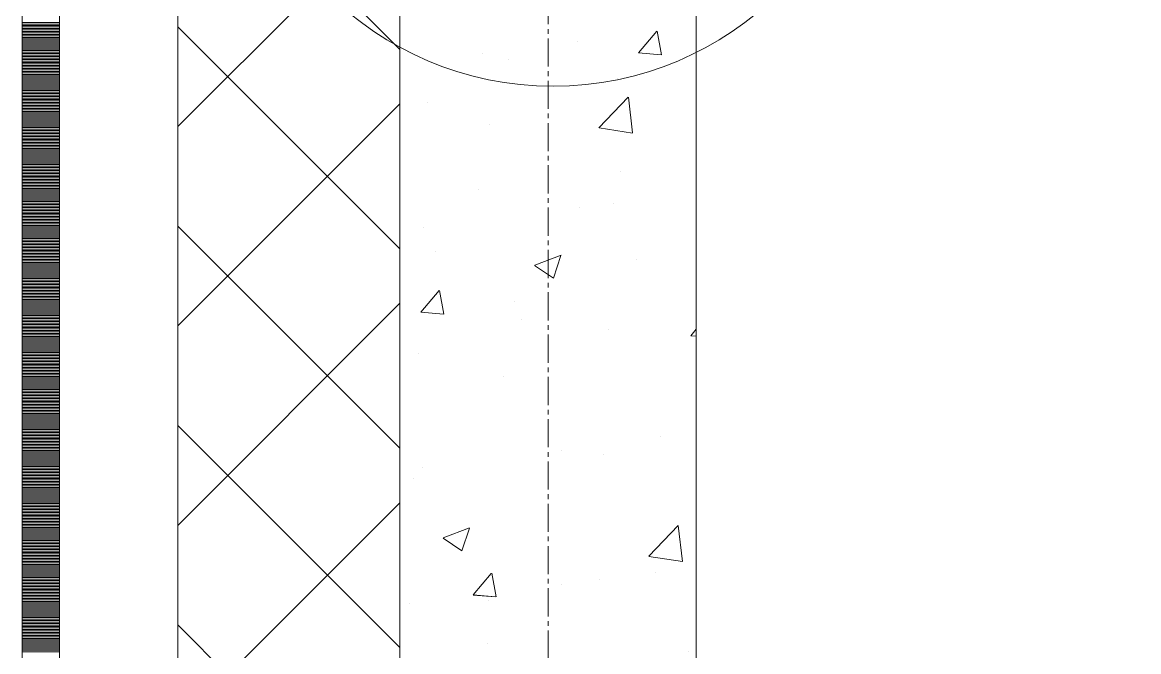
# Model space of a CAD drawing. Header units: millimetres. Extents: x 470010 to 1231400, y -134005 to 421770.
# Drawn here: x 672519 to 673272, y -20351 to -19926 of the extents above; entities that cross this region are included whole.
import ezdxf
from ezdxf.enums import TextEntityAlignment as Align

# ---------------------------------------------------------------- set-up
doc = ezdxf.new("R2010")
doc.units = ezdxf.units.MM
doc.linetypes.add('CENTER2', pattern=[28.575, 19.05, -3.175, 3.175, -3.175])
doc.linetypes.add('DASHED', pattern=[19.05, 12.7, -6.35])
doc.layers.get('Defpoints').update_dxf_attribs({"color": 140})
doc.layers.add('АР_Делит', color=120, linetype='Continuous', lineweight=0, plot=False)
for name, color, linetype, lineweight in [('АР_Стены ПЕНОблок', 52, 'Continuous', 20), ('АР_Тонкая', 254, 'Continuous', 5), ('АР_Утеплитель', 31, 'Continuous', 0), ('АР_Штриховка', 8, 'Continuous', 0)]:
    doc.layers.add(name, color=color, linetype=linetype, lineweight=lineweight)
doc.layers.add('РД_Оси_100', color=7, linetype='Continuous', lineweight=0, true_color=0x525252)
doc.styles.add('style1', font='ARIALN.TTF')

# ---------------------------------------------------------------- blocks, each defined once
blk = doc.blocks.new('СОШ_2200_АР_ОСИ_М100_28.05.24')
at = {"layer": 'АР_Делит', "color": 251, "linetype": 'DASHED', "true_color": 0x636466}
blk.add_lwpolyline([(-355, 13145), (-355, 100855), (37145, 100855), (37145, 129155), (72745, 129155), (72745, 135155), (114955, 135155), (114955, -355)], dxfattribs=at)
at = {"layer": 'РД_Оси_100', "color": 251, "linetype": 'CENTER2', "true_color": 0x636466}
blk.add_line((0, -6155), (0, 139938.679), dxfattribs=at)
blk = doc.blocks.new('A$C9108343f')
at = {"layer": 'АР_Делит', "color": 18, "true_color": 0x000000}
blk.add_circle((7158.34, 80613.08), 216.34, dxfattribs=at)
at = {"layer": 'АР_Стены ПЕНОблок', "color": 18, "linetype": 'Continuous', "lineweight": 20, "true_color": 0x000000}
for p, q in [((7054.96, 97555), (7054.96, 21355)), ((7254.96, 21355), (7254.96, 97555))]:
    blk.add_line(p, q, dxfattribs=at)
at = {"layer": 'АР_Тонкая', "color": 18, "linetype": 'Continuous', "lineweight": 5, "true_color": 0x000000}
for p, q in [((6799.96, 97555), (6799.96, 21355)), ((6824.96, 97555), (6824.96, 21355)), ((6824.96, 21355), (6824.96, 97555)), ((6904.96, 21355), (6904.96, 97555))]:
    blk.add_line(p, q, dxfattribs=at)
at = {"layer": 'АР_Утеплитель', "color": 18, "linetype": 'Continuous', "lineweight": 0, "true_color": 0x000000}
for p, q in [((6904.96, 97555), (6904.96, 21355)), ((7054.96, 21355), (7054.96, 97555))]:
    blk.add_line(p, q, dxfattribs=at)
at = {"layer": 'АР_Штриховка', "color": 18, "linetype": 'Continuous', "lineweight": 0, "true_color": 0x000000}
for p, q in [((7054.96, 80421.61), (6904.96, 80571.61)), ((6904.96, 80369.48), (7054.96, 80519.48)), ((6799.96, 80439.75), (6824.96, 80439.75)), ((6799.96, 80438.75), (6824.96, 80438.75)), ((6799.96, 80437.75), (6824.96, 80437.75)), ((6799.96, 80436.75), (6824.96, 80436.75)), ((6799.96, 80435.75), (6824.96, 80435.75)), ((6799.96, 80434.75), (6824.96, 80434.75)), ((6799.96, 80433.75), (6824.96, 80433.75)), ((6799.96, 80432.75), (6824.96, 80432.75)), ((6799.96, 80431.75), (6824.96, 80431.75)), ((6799.96, 80430.75), (6824.96, 80430.75)), ((6799.96, 80429.75), (6824.96, 80429.75)), ((7054.96, 80286.91), (6904.96, 80436.91)), ((7216.06, 80419.22), (7228.3, 80433.81)), ((7231.51, 80417.94), (7228.57, 80433.86)), ((6799.96, 80428.75), (6824.96, 80428.75)), ((6799.96, 80427.75), (6824.96, 80427.75)), ((6799.96, 80426.75), (6824.96, 80426.75)), ((6799.96, 80425.75), (6824.96, 80425.75)), ((6799.96, 80424.75), (6824.96, 80424.75)), ((6799.96, 80423.75), (6824.96, 80423.75)), ((6799.96, 80422.75), (6824.96, 80422.75)), ((7174.51, 80426.94), (7174.51, 80426.94)), ((6799.96, 80421.75), (6824.96, 80421.75)), ((6799.96, 80420.75), (6824.96, 80420.75)), ((6799.96, 80419.75), (6824.96, 80419.75)), ((6799.96, 80418.75), (6824.96, 80418.75)), ((6799.96, 80417.75), (6824.96, 80417.75)), ((6799.96, 80416.75), (6824.96, 80416.75)), ((6799.96, 80415.75), (6824.96, 80415.75)), ((6799.96, 80414.75), (6824.96, 80414.75)), ((7110.93, 80418.57), (7110.93, 80418.57)), ((7128.21, 80414.96), (7128.21, 80414.96)), ((7216.06, 80419.22), (7231.24, 80417.89)), ((6799.96, 80413.75), (6824.96, 80413.75)), ((6799.96, 80412.75), (6824.96, 80412.75)), ((6799.96, 80411.75), (6824.96, 80411.75)), ((6799.96, 80410.75), (6824.96, 80410.75)), ((6799.96, 80409.75), (6824.96, 80409.75)), ((6799.96, 80408.75), (6824.96, 80408.75)), ((6799.96, 80407.75), (6824.96, 80407.75)), ((6799.96, 80406.75), (6824.96, 80406.75)), ((6799.96, 80405.75), (6824.96, 80405.75)), ((6799.96, 80404.75), (6824.96, 80404.75)), ((6799.96, 80403.75), (6824.96, 80403.75)), ((6799.96, 80402.75), (6824.96, 80402.75)), ((6799.96, 80401.75), (6824.96, 80401.75)), ((6799.96, 80400.75), (6824.96, 80400.75)), ((6799.96, 80399.75), (6824.96, 80399.75)), ((7201.94, 80401.78), (7201.94, 80401.78)), ((6799.96, 80398.75), (6824.96, 80398.75)), ((6799.96, 80397.75), (6824.96, 80397.75)), ((6799.96, 80396.75), (6824.96, 80396.75)), ((6799.96, 80395.75), (6824.96, 80395.75)), ((6799.96, 80394.75), (6824.96, 80394.75)), ((6799.96, 80393.75), (6824.96, 80393.75)), ((6799.96, 80392.75), (6824.96, 80392.75)), ((6799.96, 80391.75), (6824.96, 80391.75)), ((6799.96, 80390.75), (6824.96, 80390.75)), ((6799.96, 80389.75), (6824.96, 80389.75)), ((6799.96, 80388.75), (6824.96, 80388.75)), ((6799.96, 80387.75), (6824.96, 80387.75)), ((6799.96, 80386.75), (6824.96, 80386.75)), ((6799.96, 80385.75), (6824.96, 80385.75)), ((6799.96, 80384.75), (6824.96, 80384.75)), ((6904.96, 80234.77), (7054.96, 80384.77)), ((7073.65, 80385.52), (7073.65, 80385.52)), ((7189.33, 80368.73), (7209.11, 80389.35)), ((7211.99, 80365.23), (7209.19, 80389.35)), ((6799.96, 80383.75), (6824.96, 80383.75)), ((6799.96, 80382.75), (6824.96, 80382.75)), ((6799.96, 80381.75), (6824.96, 80381.75)), ((6799.96, 80380.75), (6824.96, 80380.75)), ((6799.96, 80379.75), (6824.96, 80379.75)), ((6799.96, 80378.75), (6824.96, 80378.75)), ((6799.96, 80377.75), (6824.96, 80377.75)), ((6799.96, 80376.75), (6824.96, 80376.75)), ((6799.96, 80375.75), (6824.96, 80375.75)), ((6799.96, 80374.75), (6824.96, 80374.75)), ((6799.96, 80373.75), (6824.96, 80373.75)), ((6799.96, 80372.75), (6824.96, 80372.75)), ((6799.96, 80371.75), (6824.96, 80371.75)), ((6799.96, 80370.75), (6824.96, 80370.75)), ((6799.96, 80369.75), (6824.96, 80369.75)), ((7115.4, 80370.64), (7115.4, 80370.64)), ((6799.96, 80368.75), (6824.96, 80368.75)), ((6799.96, 80367.75), (6824.96, 80367.75)), ((6799.96, 80366.75), (6824.96, 80366.75)), ((6799.96, 80365.75), (6824.96, 80365.75)), ((6799.96, 80364.75), (6824.96, 80364.75)), ((6799.96, 80363.75), (6824.96, 80363.75)), ((6799.96, 80362.75), (6824.96, 80362.75)), ((6799.96, 80361.75), (6824.96, 80361.75)), ((7189.38, 80368.61), (7211.97, 80365.1)), ((6799.96, 80360.75), (6824.96, 80360.75)), ((6799.96, 80359.75), (6824.96, 80359.75)), ((6799.96, 80358.75), (6824.96, 80358.75)), ((6799.96, 80357.75), (6824.96, 80357.75)), ((6799.96, 80356.75), (6824.96, 80356.75)), ((6799.96, 80355.75), (6824.96, 80355.75)), ((6799.96, 80354.75), (6824.96, 80354.75)), ((6799.96, 80353.75), (6824.96, 80353.75)), ((6799.96, 80352.75), (6824.96, 80352.75)), ((6799.96, 80351.75), (6824.96, 80351.75)), ((6799.96, 80350.75), (6824.96, 80350.75)), ((6799.96, 80349.75), (6824.96, 80349.75)), ((6799.96, 80348.75), (6824.96, 80348.75)), ((6799.96, 80347.75), (6824.96, 80347.75)), ((6799.96, 80346.75), (6824.96, 80346.75)), ((6799.96, 80345.75), (6824.96, 80345.75)), ((6799.96, 80344.75), (6824.96, 80344.75)), ((6799.96, 80343.75), (6824.96, 80343.75)), ((6799.96, 80342.75), (6824.96, 80342.75)), ((6799.96, 80341.75), (6824.96, 80341.75)), ((6799.96, 80340.75), (6824.96, 80340.75)), ((6799.96, 80339.75), (6824.96, 80339.75)), ((7203.89, 80339.43), (7203.89, 80339.43)), ((6799.96, 80338.75), (6824.96, 80338.75)), ((6799.96, 80337.75), (6824.96, 80337.75)), ((6799.96, 80336.75), (6824.96, 80336.75)), ((6799.96, 80335.75), (6824.96, 80335.75)), ((6799.96, 80334.75), (6824.96, 80334.75)), ((6799.96, 80333.75), (6824.96, 80333.75)), ((6799.96, 80332.75), (6824.96, 80332.75)), ((6799.96, 80331.75), (6824.96, 80331.75)), ((6799.96, 80330.75), (6824.96, 80330.75)), ((6799.96, 80329.75), (6824.96, 80329.75)), ((6799.96, 80328.75), (6824.96, 80328.75)), ((6799.96, 80327.75), (6824.96, 80327.75)), ((6799.96, 80326.75), (6824.96, 80326.75)), ((6799.96, 80325.75), (6824.96, 80325.75)), ((6799.96, 80324.75), (6824.96, 80324.75)), ((7107.69, 80326.76), (7107.69, 80326.76)), ((6799.96, 80323.75), (6824.96, 80323.75)), ((6799.96, 80322.75), (6824.96, 80322.75)), ((6799.96, 80321.75), (6824.96, 80321.75)), ((6799.96, 80320.75), (6824.96, 80320.75)), ((6799.96, 80319.75), (6824.96, 80319.75)), ((6799.96, 80318.75), (6824.96, 80318.75)), ((6799.96, 80317.75), (6824.96, 80317.75)), ((6799.96, 80316.75), (6824.96, 80316.75)), ((7198.85, 80317.23), (7198.85, 80317.23)), ((6799.96, 80315.75), (6824.96, 80315.75)), ((6799.96, 80314.75), (6824.96, 80314.75)), ((6799.96, 80313.75), (6824.96, 80313.75)), ((6799.96, 80312.75), (6824.96, 80312.75)), ((6799.96, 80311.75), (6824.96, 80311.75)), ((6799.96, 80310.75), (6824.96, 80310.75)), ((6799.96, 80309.75), (6824.96, 80309.75)), ((7176.26, 80314.87), (7176.26, 80314.87)), ((6799.96, 80308.75), (6824.96, 80308.75)), ((6799.96, 80307.75), (6824.96, 80307.75)), ((6799.96, 80306.75), (6824.96, 80306.75)), ((6799.96, 80305.75), (6824.96, 80305.75)), ((6799.96, 80304.75), (6824.96, 80304.75)), ((6799.96, 80303.75), (6824.96, 80303.75)), ((6799.96, 80302.75), (6824.96, 80302.75)), ((6799.96, 80301.75), (6824.96, 80301.75)), ((7054.96, 80152.2), (6904.96, 80302.2)), ((6799.96, 80300.75), (6824.96, 80300.75)), ((6799.96, 80299.75), (6824.96, 80299.75)), ((6799.96, 80298.75), (6824.96, 80298.75)), ((6799.96, 80297.75), (6824.96, 80297.75)), ((6799.96, 80296.75), (6824.96, 80296.75)), ((6799.96, 80295.75), (6824.96, 80295.75)), ((6799.96, 80294.75), (6824.96, 80294.75)), ((6799.96, 80293.75), (6824.96, 80293.75)), ((7070.56, 80300.97), (7070.56, 80300.97)), ((6799.96, 80292.75), (6824.96, 80292.75)), ((6799.96, 80291.75), (6824.96, 80291.75)), ((6799.96, 80290.75), (6824.96, 80290.75)), ((6799.96, 80289.75), (6824.96, 80289.75)), ((6799.96, 80288.75), (6824.96, 80288.75)), ((6799.96, 80287.75), (6824.96, 80287.75)), ((6799.96, 80286.75), (6824.96, 80286.75)), ((6799.96, 80285.75), (6824.96, 80285.75)), ((6799.96, 80284.75), (6824.96, 80284.75)), ((6799.96, 80283.75), (6824.96, 80283.75)), ((6799.96, 80282.75), (6824.96, 80282.75)), ((6799.96, 80281.75), (6824.96, 80281.75)), ((6799.96, 80280.75), (6824.96, 80280.75)), ((6799.96, 80279.75), (6824.96, 80279.75)), ((6799.96, 80278.75), (6824.96, 80278.75)), ((7078.74, 80285.17), (7078.74, 80285.17)), ((7145.95, 80275.74), (7163.73, 80282.57)), ((7158.53, 80267.06), (7163.68, 80282.4)), ((7214.33, 80279.44), (7214.33, 80279.44)), ((6799.96, 80277.75), (6824.96, 80277.75)), ((6799.96, 80276.75), (6824.96, 80276.75)), ((6799.96, 80275.75), (6824.96, 80275.75)), ((6799.96, 80274.75), (6824.96, 80274.75)), ((6799.96, 80273.75), (6824.96, 80273.75)), ((6799.96, 80272.75), (6824.96, 80272.75)), ((6799.96, 80271.75), (6824.96, 80271.75)), ((7145.88, 80275.58), (7158.51, 80267.06)), ((6799.96, 80270.75), (6824.96, 80270.75)), ((6799.96, 80269.75), (6824.96, 80269.75)), ((6799.96, 80268.75), (6824.96, 80268.75)), ((6799.96, 80267.75), (6824.96, 80267.75)), ((6799.96, 80266.75), (6824.96, 80266.75)), ((6799.96, 80265.75), (6824.96, 80265.75)), ((6799.96, 80264.75), (6824.96, 80264.75)), ((6799.96, 80263.75), (6824.96, 80263.75)), ((6799.96, 80262.75), (6824.96, 80262.75)), ((6799.96, 80261.75), (6824.96, 80261.75)), ((6799.96, 80260.75), (6824.96, 80260.75)), ((6799.96, 80259.75), (6824.96, 80259.75)), ((6799.96, 80258.75), (6824.96, 80258.75)), ((6799.96, 80257.75), (6824.96, 80257.75)), ((6799.96, 80256.75), (6824.96, 80256.75)), ((7069.12, 80244.1), (7081.36, 80258.7)), ((7084.57, 80242.82), (7081.63, 80258.74)), ((6799.96, 80255.75), (6824.96, 80255.75)), ((6799.96, 80254.75), (6824.96, 80254.75)), ((6799.96, 80253.75), (6824.96, 80253.75)), ((6799.96, 80252.75), (6824.96, 80252.75)), ((6799.96, 80251.75), (6824.96, 80251.75)), ((6799.96, 80250.75), (6824.96, 80250.75)), ((6799.96, 80249.75), (6824.96, 80249.75)), ((6799.96, 80248.75), (6824.96, 80248.75)), ((6904.96, 80100.07), (7054.96, 80250.07)), ((7132.3, 80251.05), (7132.3, 80251.05)), ((6799.96, 80247.75), (6824.96, 80247.75)), ((6799.96, 80246.75), (6824.96, 80246.75)), ((6799.96, 80245.75), (6824.96, 80245.75)), ((6799.96, 80244.75), (6824.96, 80244.75)), ((6799.96, 80243.75), (6824.96, 80243.75)), ((6799.96, 80242.75), (6824.96, 80242.75)), ((6799.96, 80241.75), (6824.96, 80241.75)), ((7069.12, 80244.1), (7084.3, 80242.77)), ((6799.96, 80240.75), (6824.96, 80240.75)), ((6799.96, 80239.75), (6824.96, 80239.75)), ((6799.96, 80238.75), (6824.96, 80238.75)), ((6799.96, 80237.75), (6824.96, 80237.75)), ((6799.96, 80236.75), (6824.96, 80236.75)), ((6799.96, 80235.75), (6824.96, 80235.75)), ((6799.96, 80234.75), (6824.96, 80234.75)), ((6799.96, 80233.75), (6824.96, 80233.75)), ((7137.07, 80239.25), (7137.07, 80239.25)), ((6799.96, 80232.75), (6824.96, 80232.75)), ((6799.96, 80231.75), (6824.96, 80231.75)), ((6799.96, 80230.75), (6824.96, 80230.75)), ((6799.96, 80229.75), (6824.96, 80229.75)), ((6799.96, 80228.75), (6824.96, 80228.75)), ((6799.96, 80227.75), (6824.96, 80227.75)), ((6799.96, 80226.75), (6824.96, 80226.75)), ((7195.77, 80232.67), (7195.77, 80232.67)), ((7251.3, 80228.16), (7254.96, 80232.52)), ((7251.3, 80228.16), (7254.96, 80227.84)), ((6799.96, 80225.75), (6824.96, 80225.75)), ((6799.96, 80224.75), (6824.96, 80224.75)), ((6799.96, 80223.75), (6824.96, 80223.75)), ((6799.96, 80222.75), (6824.96, 80222.75)), ((6799.96, 80221.75), (6824.96, 80221.75)), ((6799.96, 80220.75), (6824.96, 80220.75)), ((6799.96, 80219.75), (6824.96, 80219.75)), ((6799.96, 80218.75), (6824.96, 80218.75)), ((6799.96, 80217.75), (6824.96, 80217.75)), ((6799.96, 80216.75), (6824.96, 80216.75)), ((6799.96, 80215.75), (6824.96, 80215.75)), ((6799.96, 80214.75), (6824.96, 80214.75)), ((6799.96, 80213.75), (6824.96, 80213.75)), ((6799.96, 80212.75), (6824.96, 80212.75)), ((6799.96, 80211.75), (6824.96, 80211.75)), ((7067.47, 80216.41), (7067.47, 80216.41)), ((6799.96, 80210.75), (6824.96, 80210.75)), ((6799.96, 80209.75), (6824.96, 80209.75)), ((6799.96, 80208.75), (6824.96, 80208.75)), ((6799.96, 80207.75), (6824.96, 80207.75)), ((6799.96, 80206.75), (6824.96, 80206.75)), ((6799.96, 80205.75), (6824.96, 80205.75)), ((6799.96, 80204.75), (6824.96, 80204.75)), ((6799.96, 80203.75), (6824.96, 80203.75)), ((6799.96, 80202.75), (6824.96, 80202.75)), ((6799.96, 80201.75), (6824.96, 80201.75)), ((6799.96, 80200.75), (6824.96, 80200.75)), ((6799.96, 80199.75), (6824.96, 80199.75)), ((6799.96, 80198.75), (6824.96, 80198.75)), ((6799.96, 80197.75), (6824.96, 80197.75)), ((6799.96, 80196.75), (6824.96, 80196.75)), ((6799.96, 80195.75), (6824.96, 80195.75)), ((7125.14, 80200.55), (7125.14, 80200.55)), ((6799.96, 80194.75), (6824.96, 80194.75)), ((6799.96, 80193.75), (6824.96, 80193.75)), ((6799.96, 80192.75), (6824.96, 80192.75)), ((6799.96, 80191.75), (6824.96, 80191.75)), ((6799.96, 80190.75), (6824.96, 80190.75)), ((6799.96, 80189.75), (6824.96, 80189.75)), ((6799.96, 80188.75), (6824.96, 80188.75)), ((6799.96, 80187.75), (6824.96, 80187.75)), ((6799.96, 80186.75), (6824.96, 80186.75)), ((6799.96, 80185.75), (6824.96, 80185.75)), ((6799.96, 80184.75), (6824.96, 80184.75)), ((6799.96, 80183.75), (6824.96, 80183.75)), ((6799.96, 80182.75), (6824.96, 80182.75)), ((6799.96, 80181.75), (6824.96, 80181.75)), ((6799.96, 80180.75), (6824.96, 80180.75)), ((6799.96, 80179.75), (6824.96, 80179.75)), ((6799.96, 80178.75), (6824.96, 80178.75)), ((6799.96, 80177.75), (6824.96, 80177.75)), ((6799.96, 80176.75), (6824.96, 80176.75)), ((6799.96, 80175.75), (6824.96, 80175.75)), ((6799.96, 80174.75), (6824.96, 80174.75)), ((6799.96, 80173.75), (6824.96, 80173.75)), ((6799.96, 80172.75), (6824.96, 80172.75)), ((6799.96, 80171.75), (6824.96, 80171.75)), ((6799.96, 80170.75), (6824.96, 80170.75)), ((6799.96, 80169.75), (6824.96, 80169.75)), ((6799.96, 80168.75), (6824.96, 80168.75)), ((6799.96, 80167.75), (6824.96, 80167.75)), ((6799.96, 80166.75), (6824.96, 80166.75)), ((6799.96, 80165.75), (6824.96, 80165.75)), ((7054.96, 80017.5), (6904.96, 80167.5)), ((6799.96, 80164.75), (6824.96, 80164.75)), ((6799.96, 80163.75), (6824.96, 80163.75)), ((6799.96, 80162.75), (6824.96, 80162.75)), ((6799.96, 80161.75), (6824.96, 80161.75)), ((6799.96, 80160.75), (6824.96, 80160.75)), ((6799.96, 80159.75), (6824.96, 80159.75)), ((6799.96, 80158.75), (6824.96, 80158.75)), ((7230.67, 80160.18), (7230.67, 80160.18)), ((6799.96, 80157.75), (6824.96, 80157.75)), ((6799.96, 80156.75), (6824.96, 80156.75)), ((6799.96, 80155.75), (6824.96, 80155.75)), ((6799.96, 80154.75), (6824.96, 80154.75)), ((6799.96, 80153.75), (6824.96, 80153.75)), ((6799.96, 80152.75), (6824.96, 80152.75)), ((6799.96, 80151.75), (6824.96, 80151.75)), ((6799.96, 80150.75), (6824.96, 80150.75)), ((6799.96, 80149.75), (6824.96, 80149.75)), ((6799.96, 80148.75), (6824.96, 80148.75)), ((6799.96, 80147.75), (6824.96, 80147.75)), ((6799.96, 80146.75), (6824.96, 80146.75)), ((6799.96, 80145.75), (6824.96, 80145.75)), ((6799.96, 80144.75), (6824.96, 80144.75)), ((6799.96, 80143.75), (6824.96, 80143.75)), ((7163.8, 80150.33), (7163.8, 80150.33)), ((7192.68, 80148.12), (7192.68, 80148.12)), ((6799.96, 80142.75), (6824.96, 80142.75)), ((6799.96, 80141.75), (6824.96, 80141.75)), ((6799.96, 80140.75), (6824.96, 80140.75)), ((6799.96, 80139.75), (6824.96, 80139.75)), ((6799.96, 80138.75), (6824.96, 80138.75)), ((6799.96, 80137.75), (6824.96, 80137.75)), ((6799.96, 80136.75), (6824.96, 80136.75)), ((6799.96, 80135.75), (6824.96, 80135.75)), ((7070.25, 80139.07), (7070.25, 80139.07)), ((6799.96, 80134.75), (6824.96, 80134.75)), ((6799.96, 80133.75), (6824.96, 80133.75)), ((6799.96, 80132.75), (6824.96, 80132.75)), ((6799.96, 80131.75), (6824.96, 80131.75)), ((6799.96, 80130.75), (6824.96, 80130.75)), ((6799.96, 80129.75), (6824.96, 80129.75)), ((6799.96, 80128.75), (6824.96, 80128.75)), ((7064.38, 80131.86), (7064.38, 80131.86)), ((6799.96, 80127.75), (6824.96, 80127.75)), ((6799.96, 80126.75), (6824.96, 80126.75)), ((6799.96, 80125.75), (6824.96, 80125.75)), ((6799.96, 80124.75), (6824.96, 80124.75)), ((6799.96, 80123.75), (6824.96, 80123.75)), ((6799.96, 80122.75), (6824.96, 80122.75)), ((6799.96, 80121.75), (6824.96, 80121.75)), ((6799.96, 80120.75), (6824.96, 80120.75)), ((6799.96, 80119.75), (6824.96, 80119.75)), ((6799.96, 80118.75), (6824.96, 80118.75)), ((6799.96, 80117.75), (6824.96, 80117.75)), ((6799.96, 80116.75), (6824.96, 80116.75)), ((6799.96, 80115.75), (6824.96, 80115.75)), ((6799.96, 80114.75), (6824.96, 80114.75)), ((6799.96, 80113.75), (6824.96, 80113.75)), ((6904.96, 79965.36), (7054.96, 80115.36)), ((6799.96, 80112.75), (6824.96, 80112.75)), ((6799.96, 80111.75), (6824.96, 80111.75)), ((6799.96, 80110.75), (6824.96, 80110.75)), ((6799.96, 80109.75), (6824.96, 80109.75)), ((6799.96, 80108.75), (6824.96, 80108.75)), ((6799.96, 80107.75), (6824.96, 80107.75)), ((6799.96, 80106.75), (6824.96, 80106.75)), ((6799.96, 80105.75), (6824.96, 80105.75)), ((6799.96, 80104.75), (6824.96, 80104.75)), ((6799.96, 80103.75), (6824.96, 80103.75)), ((6799.96, 80102.75), (6824.96, 80102.75)), ((6799.96, 80101.75), (6824.96, 80101.75)), ((6799.96, 80100.75), (6824.96, 80100.75)), ((6799.96, 80099.75), (6824.96, 80099.75)), ((6799.96, 80098.75), (6824.96, 80098.75)), ((6799.96, 80097.75), (6824.96, 80097.75)), ((7084.15, 80091.55), (7101.93, 80098.38)), ((7096.73, 80082.87), (7101.88, 80098.22)), ((7223, 80079.26), (7242.79, 80099.88)), ((7245.67, 80075.76), (7242.86, 80099.89)), ((6799.96, 80096.75), (6824.96, 80096.75)), ((6799.96, 80095.75), (6824.96, 80095.75)), ((6799.96, 80094.75), (6824.96, 80094.75)), ((6799.96, 80093.75), (6824.96, 80093.75)), ((6799.96, 80092.75), (6824.96, 80092.75)), ((6799.96, 80091.75), (6824.96, 80091.75)), ((6799.96, 80090.75), (6824.96, 80090.75)), ((7084.08, 80091.39), (7096.71, 80082.87)), ((6799.96, 80089.75), (6824.96, 80089.75)), ((6799.96, 80088.75), (6824.96, 80088.75)), ((6799.96, 80087.75), (6824.96, 80087.75)), ((6799.96, 80086.75), (6824.96, 80086.75)), ((6799.96, 80085.75), (6824.96, 80085.75)), ((6799.96, 80084.75), (6824.96, 80084.75)), ((6799.96, 80083.75), (6824.96, 80083.75)), ((6799.96, 80082.75), (6824.96, 80082.75)), ((6799.96, 80081.75), (6824.96, 80081.75)), ((6799.96, 80080.75), (6824.96, 80080.75)), ((6799.96, 80079.75), (6824.96, 80079.75)), ((6799.96, 80078.75), (6824.96, 80078.75)), ((6799.96, 80077.75), (6824.96, 80077.75)), ((6799.96, 80076.75), (6824.96, 80076.75)), ((6799.96, 80075.75), (6824.96, 80075.75)), ((7223.06, 80079.14), (7245.65, 80075.64)), ((6799.96, 80074.75), (6824.96, 80074.75)), ((6799.96, 80073.75), (6824.96, 80073.75)), ((6799.96, 80072.75), (6824.96, 80072.75)), ((6799.96, 80071.75), (6824.96, 80071.75)), ((6799.96, 80070.75), (6824.96, 80070.75)), ((6799.96, 80069.75), (6824.96, 80069.75)), ((6799.96, 80068.75), (6824.96, 80068.75)), ((6799.96, 80067.75), (6824.96, 80067.75)), ((7104.36, 80053.05), (7116.61, 80067.64)), ((7119.81, 80051.76), (7116.87, 80067.68)), ((7227.43, 80068.37), (7227.43, 80068.37)), ((6799.96, 80066.75), (6824.96, 80066.75)), ((6799.96, 80065.75), (6824.96, 80065.75)), ((6799.96, 80064.75), (6824.96, 80064.75)), ((6799.96, 80063.75), (6824.96, 80063.75)), ((6799.96, 80062.75), (6824.96, 80062.75)), ((6799.96, 80061.75), (6824.96, 80061.75)), ((6799.96, 80060.75), (6824.96, 80060.75)), ((7189.59, 80063.56), (7189.59, 80063.56)), ((6799.96, 80059.75), (6824.96, 80059.75)), ((6799.96, 80058.75), (6824.96, 80058.75)), ((6799.96, 80057.75), (6824.96, 80057.75)), ((6799.96, 80056.75), (6824.96, 80056.75)), ((6799.96, 80055.75), (6824.96, 80055.75)), ((6799.96, 80054.75), (6824.96, 80054.75)), ((6799.96, 80053.75), (6824.96, 80053.75)), ((6799.96, 80052.75), (6824.96, 80052.75)), ((7104.36, 80053.04), (7119.54, 80051.71)), ((7163.85, 80060), (7163.85, 80060)), ((6799.96, 80051.75), (6824.96, 80051.75)), ((6799.96, 80050.75), (6824.96, 80050.75)), ((6799.96, 80049.75), (6824.96, 80049.75)), ((6799.96, 80048.75), (6824.96, 80048.75)), ((6799.96, 80047.75), (6824.96, 80047.75)), ((6799.96, 80046.75), (6824.96, 80046.75)), ((6799.96, 80045.75), (6824.96, 80045.75)), ((7061.29, 80047.3), (7061.29, 80047.3)), ((7114.65, 80049), (7114.65, 80049)), ((6799.96, 80044.75), (6824.96, 80044.75)), ((6799.96, 80043.75), (6824.96, 80043.75)), ((6799.96, 80042.75), (6824.96, 80042.75)), ((6799.96, 80041.75), (6824.96, 80041.75)), ((6799.96, 80040.75), (6824.96, 80040.75)), ((6799.96, 80039.75), (6824.96, 80039.75)), ((6799.96, 80038.75), (6824.96, 80038.75)), ((6799.96, 80037.75), (6824.96, 80037.75)), ((6799.96, 80036.75), (6824.96, 80036.75)), ((6799.96, 80035.75), (6824.96, 80035.75)), ((6799.96, 80034.75), (6824.96, 80034.75)), ((6799.96, 80033.75), (6824.96, 80033.75)), ((6799.96, 80032.75), (6824.96, 80032.75)), ((6799.96, 80031.75), (6824.96, 80031.75)), ((6799.96, 80030.75), (6824.96, 80030.75)), ((7054.96, 79882.8), (6904.96, 80032.8)), ((6799.96, 80029.75), (6824.96, 80029.75)), ((6799.96, 80028.75), (6824.96, 80028.75)), ((6799.96, 80027.75), (6824.96, 80027.75)), ((6799.96, 80026.75), (6824.96, 80026.75)), ((6799.96, 80025.75), (6824.96, 80025.75)), ((6799.96, 80024.75), (6824.96, 80024.75)), ((6799.96, 80023.75), (6824.96, 80023.75)), ((6799.96, 80022.75), (6824.96, 80022.75)), ((6799.96, 80021.75), (6824.96, 80021.75)), ((6799.96, 80020.75), (6824.96, 80020.75)), ((6799.96, 80019.75), (6824.96, 80019.75)), ((6799.96, 80018.75), (6824.96, 80018.75)), ((6799.96, 80017.75), (6824.96, 80017.75)), ((6799.96, 80016.75), (6824.96, 80016.75)), ((6799.96, 80015.75), (6824.96, 80015.75)), ((7114.34, 80020.54), (7114.34, 80020.54)), ((7249.93, 80014.81), (7249.93, 80014.81))]:
    blk.add_line(p, q, dxfattribs=at)
at = {"layer": 'РД_Оси_100'}
blk.add_blockref('СОШ_2200_АР_ОСИ_М100_28.05.24', (7154.96, 6755), dxfattribs=at)
at = {"layer": 'Defpoints', "color": 18, "true_color": 0x000000, "style": 'style1'}
for p in [(143949.34, 316089.12), (143974.98, 281639.5), (143890.4, 273244.71), (143839.99, 264276.81), (143967.75, 254892.38), (12251.96, 104178.14), (12382.58, 96023.14)]:
    blk.add_attdef('АР-ПОМЕЩЕНИЕ:НАИМЕНОВАНИЕ', text='', height=100, dxfattribs=at).set_placement(p, align=Align.MIDDLE)
at = {"layer": 'Defpoints', "color": 18, "true_color": 0x000000, "style": 'style1', "flags": 8}
for p in [(143951.3, 279099.09), (143848.34, 269251.11), (143875.33, 260094.25), (144049.74, 250824.7), (163419.28, 238153.36), (155897.46, 237965.97), (183037.2, 237965.97), (143342.94, 237876.19)]:
    blk.add_attdef('АР-ПОМЕЩЕНИЕ:НАИМЕНОВАНИЕ', text='', height=100, dxfattribs=at).set_placement(p, align=Align.MIDDLE)

msp = doc.modelspace()

# ---------------------------------------------------------------- linework, layer by layer
at = {"layer": 'АР_Делит', "color": 18, "true_color": 0x000000}
msp.add_circle((672876.957, -19753.162), 216.336, dxfattribs=at)
at = {"layer": 'АР_Стены ПЕНОблок', "color": 18, "linetype": 'Continuous', "lineweight": 20, "true_color": 0x000000}
for p, q in [((672773.57, -2811.242), (672773.57, -79011.242)), ((672973.57, -79011.242), (672973.57, -2811.242))]:
    msp.add_line(p, q, dxfattribs=at)
at = {"layer": 'АР_Тонкая', "color": 18, "linetype": 'Continuous', "lineweight": 5, "true_color": 0x000000}
for p, q in [((672518.57, -2811.242), (672518.57, -79011.242)), ((672543.57, -2811.242), (672543.57, -79011.242)), ((672543.57, -79011.242), (672543.57, -2811.242)), ((672623.57, -79011.242), (672623.57, -2811.242))]:
    msp.add_line(p, q, dxfattribs=at)
at = {"layer": 'АР_Утеплитель', "color": 18, "linetype": 'Continuous', "lineweight": 0, "true_color": 0x000000}
for p, q in [((672623.57, -2811.242), (672623.57, -79011.242)), ((672773.57, -79011.242), (672773.57, -2811.242))]:
    msp.add_line(p, q, dxfattribs=at)
at = {"layer": 'АР_Штриховка', "color": 18, "linetype": 'Continuous', "lineweight": 0, "true_color": 0x000000}
for p, q in [((672773.57, -19944.63), (672623.57, -19794.63)), ((672623.57, -19996.767), (672773.57, -19846.767)), ((672518.57, -19926.492), (672543.57, -19926.492)), ((672518.57, -19927.492), (672543.57, -19927.492)), ((672518.57, -19928.492), (672543.57, -19928.492)), ((672518.57, -19929.492), (672543.57, -19929.492)), ((672773.57, -20079.333), (672623.57, -19929.333)), ((672518.57, -19930.492), (672543.57, -19930.492)), ((672518.57, -19931.492), (672543.57, -19931.492)), ((672518.57, -19932.492), (672543.57, -19932.492)), ((672518.57, -19933.492), (672543.57, -19933.492)), ((672518.57, -19934.492), (672543.57, -19934.492)), ((672518.57, -19935.492), (672543.57, -19935.492)), ((672518.57, -19936.492), (672543.57, -19936.492)), ((672518.57, -19937.492), (672543.57, -19937.492)), ((672934.67, -19947.021), (672946.916, -19932.428)), ((672950.119, -19948.305), (672947.182, -19932.384)), ((672518.57, -19938.492), (672543.57, -19938.492)), ((672518.57, -19939.492), (672543.57, -19939.492)), ((672518.57, -19940.492), (672543.57, -19940.492)), ((672518.57, -19941.492), (672543.57, -19941.492)), ((672518.57, -19942.492), (672543.57, -19942.492)), ((672518.57, -19943.492), (672543.57, -19943.492)), ((672518.57, -19944.492), (672543.57, -19944.492)), ((672518.57, -19945.492), (672543.57, -19945.492)), ((672518.57, -19946.492), (672543.57, -19946.492)), ((672518.57, -19947.492), (672543.57, -19947.492)), ((672518.57, -19948.492), (672543.57, -19948.492)), ((672518.57, -19949.492), (672543.57, -19949.492)), ((672518.57, -19950.492), (672543.57, -19950.492)), ((672518.57, -19951.492), (672543.57, -19951.492)), ((672518.57, -19952.492), (672543.57, -19952.492)), ((672934.67, -19947.026), (672949.852, -19948.354)), ((672518.57, -19953.492), (672543.57, -19953.492)), ((672518.57, -19954.492), (672543.57, -19954.492)), ((672518.57, -19955.492), (672543.57, -19955.492)), ((672518.57, -19956.492), (672543.57, -19956.492)), ((672518.57, -19957.492), (672543.57, -19957.492)), ((672518.57, -19958.492), (672543.57, -19958.492)), ((672518.57, -19959.492), (672543.57, -19959.492)), ((672518.57, -19960.492), (672543.57, -19960.492)), ((672518.57, -19961.492), (672543.57, -19961.492)), ((672518.57, -19962.492), (672543.57, -19962.492)), ((672518.57, -19963.492), (672543.57, -19963.492)), ((672518.57, -19964.492), (672543.57, -19964.492)), ((672518.57, -19965.492), (672543.57, -19965.492)), ((672518.57, -19966.492), (672543.57, -19966.492)), ((672518.57, -19967.492), (672543.57, -19967.492)), ((672518.57, -19968.492), (672543.57, -19968.492)), ((672518.57, -19969.492), (672543.57, -19969.492)), ((672518.57, -19970.492), (672543.57, -19970.492)), ((672518.57, -19971.492), (672543.57, -19971.492)), ((672518.57, -19972.492), (672543.57, -19972.492)), ((672518.57, -19973.492), (672543.57, -19973.492)), ((672518.57, -19974.492), (672543.57, -19974.492)), ((672518.57, -19975.492), (672543.57, -19975.492)), ((672518.57, -19976.492), (672543.57, -19976.492)), ((672518.57, -19977.492), (672543.57, -19977.492)), ((672518.57, -19978.492), (672543.57, -19978.492)), ((672518.57, -19979.492), (672543.57, -19979.492)), ((672518.57, -19980.492), (672543.57, -19980.492)), ((672518.57, -19981.492), (672543.57, -19981.492)), ((672518.57, -19982.492), (672543.57, -19982.492)), ((672623.57, -20131.47), (672773.57, -19981.47)), ((672907.94, -19997.515), (672927.724, -19976.897)), ((672930.606, -20001.01), (672927.799, -19976.888)), ((672518.57, -19983.492), (672543.57, -19983.492)), ((672518.57, -19984.492), (672543.57, -19984.492)), ((672518.57, -19985.492), (672543.57, -19985.492)), ((672518.57, -19986.492), (672543.57, -19986.492)), ((672518.57, -19987.492), (672543.57, -19987.492)), ((672518.57, -19988.492), (672543.57, -19988.492)), ((672518.57, -19989.492), (672543.57, -19989.492)), ((672518.57, -19990.492), (672543.57, -19990.492)), ((672518.57, -19991.492), (672543.57, -19991.492)), ((672518.57, -19992.492), (672543.57, -19992.492)), ((672518.57, -19993.492), (672543.57, -19993.492)), ((672518.57, -19994.492), (672543.57, -19994.492)), ((672518.57, -19995.492), (672543.57, -19995.492)), ((672518.57, -19996.492), (672543.57, -19996.492)), ((672518.57, -19997.492), (672543.57, -19997.492)), ((672907.996, -19997.634), (672930.586, -20001.137)), ((672518.57, -19998.492), (672543.57, -19998.492)), ((672518.57, -19999.492), (672543.57, -19999.492)), ((672518.57, -20000.492), (672543.57, -20000.492)), ((672518.57, -20001.492), (672543.57, -20001.492)), ((672518.57, -20002.492), (672543.57, -20002.492)), ((672518.57, -20003.492), (672543.57, -20003.492)), ((672518.57, -20004.492), (672543.57, -20004.492)), ((672518.57, -20005.492), (672543.57, -20005.492)), ((672518.57, -20006.492), (672543.57, -20006.492)), ((672518.57, -20007.492), (672543.57, -20007.492)), ((672518.57, -20008.492), (672543.57, -20008.492)), ((672518.57, -20009.492), (672543.57, -20009.492)), ((672518.57, -20010.492), (672543.57, -20010.492)), ((672518.57, -20011.492), (672543.57, -20011.492)), ((672518.57, -20012.492), (672543.57, -20012.492)), ((672518.57, -20013.492), (672543.57, -20013.492)), ((672518.57, -20014.492), (672543.57, -20014.492)), ((672518.57, -20015.492), (672543.57, -20015.492)), ((672518.57, -20016.492), (672543.57, -20016.492)), ((672518.57, -20017.492), (672543.57, -20017.492)), ((672518.57, -20018.492), (672543.57, -20018.492)), ((672518.57, -20019.492), (672543.57, -20019.492)), ((672518.57, -20020.492), (672543.57, -20020.492)), ((672518.57, -20021.492), (672543.57, -20021.492)), ((672518.57, -20022.492), (672543.57, -20022.492)), ((672518.57, -20023.492), (672543.57, -20023.492)), ((672518.57, -20024.492), (672543.57, -20024.492)), ((672518.57, -20025.492), (672543.57, -20025.492)), ((672518.57, -20026.492), (672543.57, -20026.492)), ((672518.57, -20027.492), (672543.57, -20027.492)), ((672518.57, -20028.492), (672543.57, -20028.492)), ((672518.57, -20029.492), (672543.57, -20029.492)), ((672518.57, -20030.492), (672543.57, -20030.492)), ((672518.57, -20031.492), (672543.57, -20031.492)), ((672518.57, -20032.492), (672543.57, -20032.492)), ((672518.57, -20033.492), (672543.57, -20033.492)), ((672518.57, -20034.492), (672543.57, -20034.492)), ((672518.57, -20035.492), (672543.57, -20035.492)), ((672518.57, -20036.492), (672543.57, -20036.492)), ((672518.57, -20037.492), (672543.57, -20037.492)), ((672518.57, -20038.492), (672543.57, -20038.492)), ((672518.57, -20039.492), (672543.57, -20039.492)), ((672518.57, -20040.492), (672543.57, -20040.492)), ((672518.57, -20041.492), (672543.57, -20041.492)), ((672518.57, -20042.492), (672543.57, -20042.492)), ((672518.57, -20043.492), (672543.57, -20043.492)), ((672518.57, -20044.492), (672543.57, -20044.492)), ((672518.57, -20045.492), (672543.57, -20045.492)), ((672518.57, -20046.492), (672543.57, -20046.492)), ((672518.57, -20047.492), (672543.57, -20047.492)), ((672518.57, -20048.492), (672543.57, -20048.492)), ((672518.57, -20049.492), (672543.57, -20049.492)), ((672518.57, -20050.492), (672543.57, -20050.492)), ((672518.57, -20051.492), (672543.57, -20051.492)), ((672518.57, -20052.492), (672543.57, -20052.492)), ((672518.57, -20053.492), (672543.57, -20053.492)), ((672518.57, -20054.492), (672543.57, -20054.492)), ((672518.57, -20055.492), (672543.57, -20055.492)), ((672518.57, -20056.492), (672543.57, -20056.492)), ((672518.57, -20057.492), (672543.57, -20057.492)), ((672518.57, -20058.492), (672543.57, -20058.492)), ((672518.57, -20059.492), (672543.57, -20059.492)), ((672518.57, -20060.492), (672543.57, -20060.492)), ((672518.57, -20061.492), (672543.57, -20061.492)), ((672518.57, -20062.492), (672543.57, -20062.492)), ((672518.57, -20063.492), (672543.57, -20063.492)), ((672518.57, -20064.492), (672543.57, -20064.492)), ((672518.57, -20065.492), (672543.57, -20065.492)), ((672773.57, -20214.037), (672623.57, -20064.037)), ((672518.57, -20066.492), (672543.57, -20066.492)), ((672518.57, -20067.492), (672543.57, -20067.492)), ((672518.57, -20068.492), (672543.57, -20068.492)), ((672518.57, -20069.492), (672543.57, -20069.492)), ((672518.57, -20070.492), (672543.57, -20070.492)), ((672518.57, -20071.492), (672543.57, -20071.492)), ((672518.57, -20072.492), (672543.57, -20072.492)), ((672518.57, -20073.492), (672543.57, -20073.492)), ((672518.57, -20074.492), (672543.57, -20074.492)), ((672518.57, -20075.492), (672543.57, -20075.492)), ((672518.57, -20076.492), (672543.57, -20076.492)), ((672518.57, -20077.492), (672543.57, -20077.492)), ((672518.57, -20078.492), (672543.57, -20078.492)), ((672518.57, -20079.492), (672543.57, -20079.492)), ((672518.57, -20080.492), (672543.57, -20080.492)), ((672518.57, -20081.492), (672543.57, -20081.492)), ((672518.57, -20082.492), (672543.57, -20082.492)), ((672518.57, -20083.492), (672543.57, -20083.492)), ((672518.57, -20084.492), (672543.57, -20084.492)), ((672518.57, -20085.492), (672543.57, -20085.492)), ((672518.57, -20086.492), (672543.57, -20086.492)), ((672518.57, -20087.492), (672543.57, -20087.492)), ((672518.57, -20088.492), (672543.57, -20088.492)), ((672864.561, -20090.503), (672882.346, -20083.676)), ((672877.14, -20099.187), (672882.29, -20083.838)), ((672518.57, -20089.492), (672543.57, -20089.492)), ((672518.57, -20090.492), (672543.57, -20090.492)), ((672518.57, -20091.492), (672543.57, -20091.492)), ((672518.57, -20092.492), (672543.57, -20092.492)), ((672518.57, -20093.492), (672543.57, -20093.492)), ((672518.57, -20094.492), (672543.57, -20094.492)), ((672518.57, -20095.492), (672543.57, -20095.492)), ((672864.49, -20090.659), (672877.124, -20099.182)), ((672518.57, -20096.492), (672543.57, -20096.492)), ((672518.57, -20097.492), (672543.57, -20097.492)), ((672518.57, -20098.492), (672543.57, -20098.492)), ((672518.57, -20099.492), (672543.57, -20099.492)), ((672518.57, -20100.492), (672543.57, -20100.492)), ((672518.57, -20101.492), (672543.57, -20101.492)), ((672518.57, -20102.492), (672543.57, -20102.492)), ((672518.57, -20103.492), (672543.57, -20103.492)), ((672518.57, -20104.492), (672543.57, -20104.492)), ((672518.57, -20105.492), (672543.57, -20105.492)), ((672518.57, -20106.492), (672543.57, -20106.492)), ((672518.57, -20107.492), (672543.57, -20107.492)), ((672518.57, -20108.492), (672543.57, -20108.492)), ((672518.57, -20109.492), (672543.57, -20109.492)), ((672518.57, -20110.492), (672543.57, -20110.492)), ((672787.729, -20122.139), (672799.974, -20107.546)), ((672803.178, -20123.423), (672800.241, -20107.501)), ((672518.57, -20111.492), (672543.57, -20111.492)), ((672518.57, -20112.492), (672543.57, -20112.492)), ((672518.57, -20113.492), (672543.57, -20113.492)), ((672518.57, -20114.492), (672543.57, -20114.492)), ((672518.57, -20115.492), (672543.57, -20115.492)), ((672518.57, -20116.492), (672543.57, -20116.492)), ((672518.57, -20117.492), (672543.57, -20117.492)), ((672518.57, -20118.492), (672543.57, -20118.492)), ((672623.57, -20266.174), (672773.57, -20116.174)), ((672518.57, -20119.492), (672543.57, -20119.492)), ((672518.57, -20120.492), (672543.57, -20120.492)), ((672518.57, -20121.492), (672543.57, -20121.492)), ((672518.57, -20122.492), (672543.57, -20122.492)), ((672518.57, -20123.492), (672543.57, -20123.492)), ((672518.57, -20124.492), (672543.57, -20124.492)), ((672518.57, -20125.492), (672543.57, -20125.492)), ((672787.729, -20122.144), (672802.911, -20123.472)), ((672518.57, -20126.492), (672543.57, -20126.492)), ((672518.57, -20127.492), (672543.57, -20127.492)), ((672518.57, -20128.492), (672543.57, -20128.492)), ((672518.57, -20129.492), (672543.57, -20129.492)), ((672518.57, -20130.492), (672543.57, -20130.492)), ((672518.57, -20131.492), (672543.57, -20131.492)), ((672518.57, -20132.492), (672543.57, -20132.492)), ((672518.57, -20133.492), (672543.57, -20133.492)), ((672969.914, -20138.078), (672973.57, -20133.721)), ((672518.57, -20134.492), (672543.57, -20134.492)), ((672518.57, -20135.492), (672543.57, -20135.492)), ((672518.57, -20136.492), (672543.57, -20136.492)), ((672518.57, -20137.492), (672543.57, -20137.492)), ((672518.57, -20138.492), (672543.57, -20138.492)), ((672518.57, -20139.492), (672543.57, -20139.492)), ((672518.57, -20140.492), (672543.57, -20140.492)), ((672969.913, -20138.083), (672973.57, -20138.403)), ((672518.57, -20141.492), (672543.57, -20141.492)), ((672518.57, -20142.492), (672543.57, -20142.492)), ((672518.57, -20143.492), (672543.57, -20143.492)), ((672518.57, -20144.492), (672543.57, -20144.492)), ((672518.57, -20145.492), (672543.57, -20145.492)), ((672518.57, -20146.492), (672543.57, -20146.492)), ((672518.57, -20147.492), (672543.57, -20147.492)), ((672518.57, -20148.492), (672543.57, -20148.492)), ((672518.57, -20149.492), (672543.57, -20149.492)), ((672518.57, -20150.492), (672543.57, -20150.492)), ((672518.57, -20151.492), (672543.57, -20151.492)), ((672518.57, -20152.492), (672543.57, -20152.492)), ((672518.57, -20153.492), (672543.57, -20153.492)), ((672518.57, -20154.492), (672543.57, -20154.492)), ((672518.57, -20155.492), (672543.57, -20155.492)), ((672518.57, -20156.492), (672543.57, -20156.492)), ((672518.57, -20157.492), (672543.57, -20157.492)), ((672518.57, -20158.492), (672543.57, -20158.492)), ((672518.57, -20159.492), (672543.57, -20159.492)), ((672518.57, -20160.492), (672543.57, -20160.492)), ((672518.57, -20161.492), (672543.57, -20161.492)), ((672518.57, -20162.492), (672543.57, -20162.492)), ((672518.57, -20163.492), (672543.57, -20163.492)), ((672518.57, -20164.492), (672543.57, -20164.492)), ((672518.57, -20165.492), (672543.57, -20165.492)), ((672518.57, -20166.492), (672543.57, -20166.492)), ((672518.57, -20167.492), (672543.57, -20167.492)), ((672518.57, -20168.492), (672543.57, -20168.492)), ((672518.57, -20169.492), (672543.57, -20169.492)), ((672518.57, -20170.492), (672543.57, -20170.492)), ((672518.57, -20171.492), (672543.57, -20171.492)), ((672518.57, -20172.492), (672543.57, -20172.492)), ((672518.57, -20173.492), (672543.57, -20173.492)), ((672518.57, -20174.492), (672543.57, -20174.492)), ((672518.57, -20175.492), (672543.57, -20175.492)), ((672518.57, -20176.492), (672543.57, -20176.492)), ((672518.57, -20177.492), (672543.57, -20177.492)), ((672518.57, -20178.492), (672543.57, -20178.492)), ((672518.57, -20179.492), (672543.57, -20179.492)), ((672518.57, -20180.492), (672543.57, -20180.492)), ((672518.57, -20181.492), (672543.57, -20181.492)), ((672518.57, -20182.492), (672543.57, -20182.492)), ((672518.57, -20183.492), (672543.57, -20183.492)), ((672518.57, -20184.492), (672543.57, -20184.492)), ((672518.57, -20185.492), (672543.57, -20185.492)), ((672518.57, -20186.492), (672543.57, -20186.492)), ((672518.57, -20187.492), (672543.57, -20187.492)), ((672518.57, -20188.492), (672543.57, -20188.492)), ((672518.57, -20189.492), (672543.57, -20189.492)), ((672518.57, -20190.492), (672543.57, -20190.492)), ((672518.57, -20191.492), (672543.57, -20191.492)), ((672518.57, -20192.492), (672543.57, -20192.492)), ((672518.57, -20193.492), (672543.57, -20193.492)), ((672518.57, -20194.492), (672543.57, -20194.492)), ((672518.57, -20195.492), (672543.57, -20195.492)), ((672518.57, -20196.492), (672543.57, -20196.492)), ((672518.57, -20197.492), (672543.57, -20197.492)), ((672518.57, -20198.492), (672543.57, -20198.492)), ((672518.57, -20199.492), (672543.57, -20199.492)), ((672518.57, -20200.492), (672543.57, -20200.492)), ((672518.57, -20201.492), (672543.57, -20201.492)), ((672773.57, -20348.741), (672623.57, -20198.741)), ((672518.57, -20202.492), (672543.57, -20202.492)), ((672518.57, -20203.492), (672543.57, -20203.492)), ((672518.57, -20204.492), (672543.57, -20204.492)), ((672518.57, -20205.492), (672543.57, -20205.492)), ((672518.57, -20206.492), (672543.57, -20206.492)), ((672518.57, -20207.492), (672543.57, -20207.492)), ((672518.57, -20208.492), (672543.57, -20208.492)), ((672518.57, -20209.492), (672543.57, -20209.492)), ((672518.57, -20210.492), (672543.57, -20210.492)), ((672518.57, -20211.492), (672543.57, -20211.492)), ((672518.57, -20212.492), (672543.57, -20212.492)), ((672518.57, -20213.492), (672543.57, -20213.492)), ((672518.57, -20214.492), (672543.57, -20214.492)), ((672518.57, -20215.492), (672543.57, -20215.492)), ((672518.57, -20216.492), (672543.57, -20216.492)), ((672518.57, -20217.492), (672543.57, -20217.492)), ((672518.57, -20218.492), (672543.57, -20218.492)), ((672518.57, -20219.492), (672543.57, -20219.492)), ((672518.57, -20220.492), (672543.57, -20220.492)), ((672518.57, -20221.492), (672543.57, -20221.492)), ((672518.57, -20222.492), (672543.57, -20222.492)), ((672518.57, -20223.492), (672543.57, -20223.492)), ((672518.57, -20224.492), (672543.57, -20224.492)), ((672518.57, -20225.492), (672543.57, -20225.492)), ((672518.57, -20226.492), (672543.57, -20226.492)), ((672518.57, -20227.492), (672543.57, -20227.492)), ((672518.57, -20228.492), (672543.57, -20228.492)), ((672518.57, -20229.492), (672543.57, -20229.492)), ((672518.57, -20230.492), (672543.57, -20230.492)), ((672518.57, -20231.492), (672543.57, -20231.492)), ((672518.57, -20232.492), (672543.57, -20232.492)), ((672518.57, -20233.492), (672543.57, -20233.492)), ((672518.57, -20234.492), (672543.57, -20234.492)), ((672518.57, -20235.492), (672543.57, -20235.492)), ((672518.57, -20236.492), (672543.57, -20236.492)), ((672518.57, -20237.492), (672543.57, -20237.492)), ((672518.57, -20238.492), (672543.57, -20238.492)), ((672518.57, -20239.492), (672543.57, -20239.492)), ((672518.57, -20240.492), (672543.57, -20240.492)), ((672518.57, -20241.492), (672543.57, -20241.492)), ((672518.57, -20242.492), (672543.57, -20242.492)), ((672518.57, -20243.492), (672543.57, -20243.492)), ((672518.57, -20244.492), (672543.57, -20244.492)), ((672518.57, -20245.492), (672543.57, -20245.492)), ((672518.57, -20246.492), (672543.57, -20246.492)), ((672518.57, -20247.492), (672543.57, -20247.492)), ((672518.57, -20248.492), (672543.57, -20248.492)), ((672518.57, -20249.492), (672543.57, -20249.492)), ((672518.57, -20250.492), (672543.57, -20250.492)), ((672518.57, -20251.492), (672543.57, -20251.492)), ((672518.57, -20252.492), (672543.57, -20252.492)), ((672518.57, -20253.492), (672543.57, -20253.492)), ((672623.57, -20400.878), (672773.57, -20250.878)), ((672518.57, -20254.492), (672543.57, -20254.492)), ((672518.57, -20255.492), (672543.57, -20255.492)), ((672518.57, -20256.492), (672543.57, -20256.492)), ((672518.57, -20257.492), (672543.57, -20257.492)), ((672518.57, -20258.492), (672543.57, -20258.492)), ((672518.57, -20259.492), (672543.57, -20259.492)), ((672518.57, -20260.492), (672543.57, -20260.492)), ((672518.57, -20261.492), (672543.57, -20261.492)), ((672518.57, -20262.492), (672543.57, -20262.492)), ((672518.57, -20263.492), (672543.57, -20263.492)), ((672518.57, -20264.492), (672543.57, -20264.492)), ((672518.57, -20265.492), (672543.57, -20265.492)), ((672518.57, -20266.492), (672543.57, -20266.492)), ((672518.57, -20267.492), (672543.57, -20267.492)), ((672518.57, -20268.492), (672543.57, -20268.492)), ((672802.759, -20274.691), (672820.543, -20267.864)), ((672815.338, -20283.375), (672820.488, -20268.026)), ((672941.615, -20286.984), (672961.399, -20266.365)), ((672964.28, -20290.479), (672961.474, -20266.356)), ((672518.57, -20269.492), (672543.57, -20269.492)), ((672518.57, -20270.492), (672543.57, -20270.492)), ((672518.57, -20271.492), (672543.57, -20271.492)), ((672518.57, -20272.492), (672543.57, -20272.492)), ((672518.57, -20273.492), (672543.57, -20273.492)), ((672518.57, -20274.492), (672543.57, -20274.492)), ((672518.57, -20275.492), (672543.57, -20275.492)), ((672518.57, -20276.492), (672543.57, -20276.492)), ((672802.688, -20274.847), (672815.322, -20283.37)), ((672518.57, -20277.492), (672543.57, -20277.492)), ((672518.57, -20278.492), (672543.57, -20278.492)), ((672518.57, -20279.492), (672543.57, -20279.492)), ((672518.57, -20280.492), (672543.57, -20280.492)), ((672518.57, -20281.492), (672543.57, -20281.492)), ((672518.57, -20282.492), (672543.57, -20282.492)), ((672518.57, -20283.492), (672543.57, -20283.492)), ((672518.57, -20284.492), (672543.57, -20284.492)), ((672518.57, -20285.492), (672543.57, -20285.492)), ((672518.57, -20286.492), (672543.57, -20286.492)), ((672518.57, -20287.492), (672543.57, -20287.492)), ((672518.57, -20288.492), (672543.57, -20288.492)), ((672518.57, -20289.492), (672543.57, -20289.492)), ((672518.57, -20290.492), (672543.57, -20290.492)), ((672518.57, -20291.492), (672543.57, -20291.492)), ((672941.671, -20287.102), (672964.261, -20290.605)), ((672518.57, -20292.492), (672543.57, -20292.492)), ((672518.57, -20293.492), (672543.57, -20293.492)), ((672518.57, -20294.492), (672543.57, -20294.492)), ((672518.57, -20295.492), (672543.57, -20295.492)), ((672518.57, -20296.492), (672543.57, -20296.492)), ((672518.57, -20297.492), (672543.57, -20297.492)), ((672518.57, -20298.492), (672543.57, -20298.492)), ((672518.57, -20299.492), (672543.57, -20299.492)), ((672822.973, -20313.196), (672835.218, -20298.603)), ((672838.421, -20314.48), (672835.484, -20298.558)), ((672518.57, -20300.492), (672543.57, -20300.492)), ((672518.57, -20301.492), (672543.57, -20301.492)), ((672518.57, -20302.492), (672543.57, -20302.492)), ((672518.57, -20303.492), (672543.57, -20303.492)), ((672518.57, -20304.492), (672543.57, -20304.492)), ((672518.57, -20305.492), (672543.57, -20305.492)), ((672518.57, -20306.492), (672543.57, -20306.492)), ((672518.57, -20307.492), (672543.57, -20307.492)), ((672518.57, -20308.492), (672543.57, -20308.492)), ((672518.57, -20309.492), (672543.57, -20309.492)), ((672518.57, -20310.492), (672543.57, -20310.492)), ((672518.57, -20311.492), (672543.57, -20311.492)), ((672518.57, -20312.492), (672543.57, -20312.492)), ((672518.57, -20313.492), (672543.57, -20313.492)), ((672518.57, -20314.492), (672543.57, -20314.492)), ((672822.972, -20313.2), (672838.154, -20314.529)), ((672518.57, -20315.492), (672543.57, -20315.492)), ((672518.57, -20316.492), (672543.57, -20316.492)), ((672518.57, -20317.492), (672543.57, -20317.492)), ((672518.57, -20318.492), (672543.57, -20318.492)), ((672518.57, -20319.492), (672543.57, -20319.492)), ((672518.57, -20320.492), (672543.57, -20320.492)), ((672518.57, -20321.492), (672543.57, -20321.492)), ((672518.57, -20322.492), (672543.57, -20322.492)), ((672518.57, -20323.492), (672543.57, -20323.492)), ((672518.57, -20324.492), (672543.57, -20324.492)), ((672518.57, -20325.492), (672543.57, -20325.492)), ((672518.57, -20326.492), (672543.57, -20326.492)), ((672518.57, -20327.492), (672543.57, -20327.492)), ((672518.57, -20328.492), (672543.57, -20328.492)), ((672518.57, -20329.492), (672543.57, -20329.492)), ((672518.57, -20330.492), (672543.57, -20330.492)), ((672518.57, -20331.492), (672543.57, -20331.492)), ((672518.57, -20332.492), (672543.57, -20332.492)), ((672518.57, -20333.492), (672543.57, -20333.492)), ((672518.57, -20334.492), (672543.57, -20334.492)), ((672518.57, -20335.492), (672543.57, -20335.492)), ((672518.57, -20336.492), (672543.57, -20336.492)), ((672773.57, -20483.445), (672623.57, -20333.445)), ((672518.57, -20337.492), (672543.57, -20337.492)), ((672518.57, -20338.492), (672543.57, -20338.492)), ((672518.57, -20339.492), (672543.57, -20339.492)), ((672518.57, -20340.492), (672543.57, -20340.492)), ((672518.57, -20341.492), (672543.57, -20341.492)), ((672518.57, -20342.492), (672543.57, -20342.492)), ((672518.57, -20343.492), (672543.57, -20343.492)), ((672518.57, -20344.492), (672543.57, -20344.492)), ((672518.57, -20345.492), (672543.57, -20345.492)), ((672518.57, -20346.492), (672543.57, -20346.492)), ((672518.57, -20347.492), (672543.57, -20347.492)), ((672518.57, -20348.492), (672543.57, -20348.492)), ((672518.57, -20349.492), (672543.57, -20349.492)), ((672518.57, -20350.492), (672543.57, -20350.492)), ((672518.57, -20351.492), (672543.57, -20351.492))]:
    msp.add_line(p, q, dxfattribs=at)

# ---------------------------------------------------------------- block references
msp.add_blockref('A$C9108343f', (665718.612, -100366.242))
at = {"layer": 'РД_Оси_100'}
msp.add_blockref('СОШ_2200_АР_ОСИ_М100_28.05.24', (672873.57, -93611.242), dxfattribs=at)

doc.saveas('drawing.dxf')
